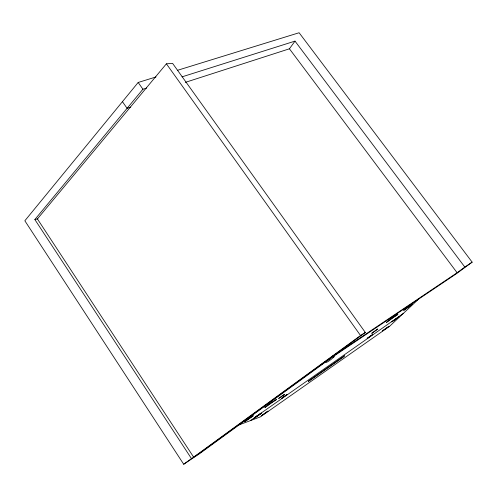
<?xml version="1.0" encoding="UTF-8"?>
<svg xmlns="http://www.w3.org/2000/svg" width="497" height="497" viewBox="0 0 497 497"><rect width="100%" height="100%" fill="white"/><g stroke="black" fill="none" stroke-linecap="round" stroke-linejoin="round"><path stroke-width="0.75" d="M326.417 361.356C323.926 365.121 334.754 357.231 334.605 355.622M185.306 82.378L289.434 48.799L295.001 41.121L464.825 267.063L472.15 262.149L299.113 32.746L177.479 70.319M155.971 76.967L138.172 82.465L24.85 220.774L183.704 464.254L199.254 453.904L330.58 358.331M183.704 464.254L191.463 458.594L34.852 219.531L142.931 89.224L146.621 88.056M166.396 63.802L37.405 218.91L193.644 457.147L360.549 335.525L365.32 332.462L172.614 63.405L166.396 63.802L360.549 335.525M418.406 299.275L389.567 326.312L260.341 416.89L239.169 424.854M255.887 416.734L255.508 417.026L256.005 416.728M259.658 414.156L258.011 415.343M260.242 413.796L260.819 413.374M330.921 357.511L457.11 272.741L464.825 267.063M472.15 262.149L456.333 273.772L320.354 365.202M365.32 332.462L199.042 453.562L191.463 458.594M255.023 417.3L255.781 416.753M258.614 414.964L259.49 414.336M256.738 416.119L257.272 415.74M250.376 420.642L403.16 313.57M256.732 416.281L257.676 415.622M256.912 416.107L257.458 415.734M258.564 414.796L259.453 414.187M258.378 414.97L259.589 414.156M255.085 417.399L255.849 416.884M260.217 413.666L260.801 413.28M130.73 107.128L127.089 108.321L122.442 101.661M182.051 76.849L295.001 41.121M34.852 219.531L37.809 218.81M289.434 48.799L457.11 272.741M332.947 355.945L333.835 357.213M138.172 82.465L142.931 89.224M412.38 304.226L403.763 310.333L412.38 304.226M264.932 407.54L276.481 399.482L269.964 403.477L264.932 407.54M344.452 355.809L343.738 356.79L308.426 381.541L308.27 381.168L344.452 355.809M254.091 418.381L261.59 413.156L254.091 418.381M261.323 415.784L267.914 411.181L261.323 415.784M367.519 338.103L367.146 338.513L372.7 334.469L367.519 338.103M372.191 332.928L371.756 333.412L377.832 328.977L372.191 332.928M244.561 421.804L253.221 415.79L244.561 421.804M390.766 318.937L386.393 322.478L397.904 314.408L395.562 315.893L396.389 314.943L390.766 318.937M391.872 321.82L399.103 316.782L391.872 321.82M382.497 330.847L388.884 326.392L382.497 330.847M284.414 394.438L278.73 398.42L284.414 394.438M286.899 394.599L281.675 398.259L286.899 394.599"/></g></svg>
